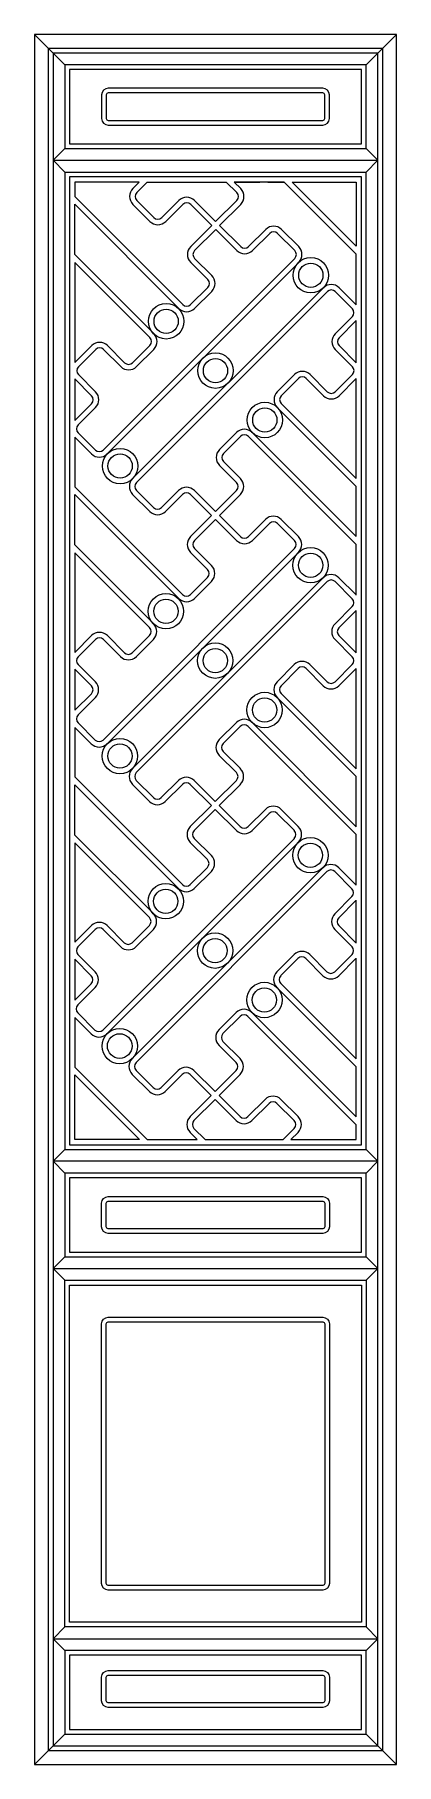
# Model space of a CAD drawing. Header units: metres. Extents: x -1125 to -585, y 0 to 2580.
import ezdxf

# ---------------------------------------------------------------- set-up
doc = ezdxf.new("R2010")
doc.units = ezdxf.units.M
for name, color, linetype in [('3', 3, 'Continuous'), ('4', 4, 'Continuous'), ('7', 7, 'Continuous')]:
    doc.layers.add(name, color=color, linetype=linetype)

msp = doc.modelspace()

# ---------------------------------------------------------------- linework, layer by layer
at = {"layer": '3'}
for p, q in [((-1125.3, 2580), (-1080.3, 2535)), ((-630.3, 2535), (-585.3, 2580)), ((-1080.3, 2410), (-1097.8, 2392.5)), ((-630.3, 2410), (-612.8, 2392.5)), ((-1097.8, 2392.5), (-1080.3, 2375)), ((-630.3, 2375), (-612.8, 2392.5)), ((-978.66, 2350.33), (-968.99, 2360)), ((-972.9, 2344.34), (-957.23, 2360)), ((-849.3, 2360), (-839.14, 2360)), ((-839.14, 2360), (-823.53, 2344.4)), ((-827.38, 2360), (-817.65, 2350.28)), ((-827.38, 2360), (-789.3, 2360)), ((-777.3, 2360), (-752.78, 2360)), ((-645.3, 2252.52), (-752.78, 2360)), ((-645.3, 2264.28), (-741.02, 2360)), ((-741.02, 2360), (-717.3, 2360)), ((-705.3, 2360), (-645.3, 2360)), ((-1065.3, 2338.4), (-904.18, 2177.28)), ((-1065.3, 2326.87), (-909.94, 2171.51)), ((-953.12, 2301.28), (-978.66, 2326.82)), ((-947.36, 2307.04), (-972.9, 2332.58)), ((-910.06, 2332.58), (-935.6, 2307.04)), ((-904.06, 2326.82), (-929.6, 2301.28)), ((-860.77, 2295.28), (-892.31, 2326.82)), ((-855.07, 2301.1), (-886.54, 2332.58)), ((-823.53, 2332.64), (-855.07, 2301.1)), ((-817.65, 2326.76), (-849.19, 2295.22)), ((-892.31, 2263.75), (-860.77, 2295.28)), ((-886.54, 2257.98), (-855.01, 2289.52)), ((-855.01, 2289.52), (-823.47, 2257.98)), ((-849.19, 2295.22), (-817.71, 2263.75)), ((-805.95, 2263.75), (-780.3, 2289.4)), ((-799.96, 2257.98), (-774.42, 2283.52)), ((-762.66, 2283.52), (-737.06, 2257.93)), ((-756.78, 2289.4), (-731.18, 2263.8)), ((-947.48, 2133.98), (-1065.3, 2251.81)), ((-737.06, 2246.17), (-1022.83, 1960.39)), ((-860.89, 2220.57), (-886.54, 2246.23)), ((-953.36, 2128.1), (-1065.3, 2240.05)), ((-731.18, 2240.29), (-1016.84, 1954.63)), ((-866.77, 2214.69), (-892.31, 2240.23)), ((-978.95, 1917.8), (-694.35, 2202.4)), ((-688.36, 2196.64), (-973.19, 1911.81)), ((-892.42, 2177.28), (-866.77, 2202.93)), ((-886.43, 2171.51), (-860.89, 2197.05)), ((-651.06, 2171.1), (-676.6, 2196.64)), ((-670.84, 2202.4), (-645.3, 2176.87)), ((-676.6, 2133.81), (-651.06, 2159.34)), ((-645.3, 2153.34), (-670.84, 2127.81)), ((-1065.3, 2090.75), (-1039.94, 2116.11)), ((-1016.43, 2116.11), (-990.89, 2090.57)), ((-979.13, 2090.57), (-953.36, 2116.34)), ((-670.84, 2116.05), (-645.3, 2090.51)), ((-1059.96, 2084.57), (-1034.06, 2110.46)), ((-1022.31, 2110.46), (-996.65, 2084.81)), ((-973.13, 2084.81), (-947.48, 2110.46)), ((-651, 2084.69), (-676.6, 2110.29)), ((-1040.18, 2041.28), (-1065.3, 2066.4)), ((-1034.3, 2047.16), (-1059.96, 2072.81)), ((-763.07, 2047.33), (-737.53, 2072.87)), ((-731.65, 2066.99), (-757.19, 2041.46)), ((-694.3, 2041.4), (-719.89, 2066.99)), ((-714.01, 2072.87), (-688.42, 2047.28)), ((-676.66, 2047.28), (-651, 2072.93)), ((-645.3, 2066.87), (-670.78, 2041.4)), ((-1065.3, 2004.4), (-1040.18, 2029.52)), ((-1060.19, 1997.75), (-1034.3, 2023.64)), ((-645.3, 1906.05), (-763.07, 2023.82)), ((-757.19, 2029.7), (-645.3, 1917.81)), ((-1040.35, 1954.63), (-1065.3, 1979.58)), ((-1034.59, 1960.39), (-1060.19, 1985.99)), ((-849.42, 1960.98), (-823.88, 1986.52)), ((-818.01, 1980.64), (-843.54, 1955.1)), ((-645.3, 1819.7), (-806.25, 1980.64)), ((-800.37, 1986.52), (-645.3, 1831.46)), ((-823.83, 1911.87), (-849.42, 1937.46)), ((-843.54, 1943.34), (-817.95, 1917.75)), ((-1065.3, 1905.57), (-904.48, 1744.75)), ((-1065.3, 1894.05), (-910.24, 1738.98)), ((-953.41, 1868.75), (-978.95, 1894.29)), ((-973.19, 1900.05), (-947.65, 1874.51)), ((-935.89, 1874.51), (-910.35, 1900.05)), ((-904.36, 1894.29), (-929.9, 1868.75)), ((-861.06, 1862.75), (-892.6, 1894.29)), ((-886.84, 1900.05), (-855.36, 1868.57)), ((-855.36, 1868.57), (-823.83, 1900.11)), ((-817.95, 1894.23), (-849.48, 1862.69)), ((-892.6, 1831.22), (-861.06, 1862.75)), ((-849.48, 1862.69), (-818.01, 1831.22)), ((-886.84, 1825.46), (-855.3, 1856.99)), ((-855.3, 1856.99), (-823.77, 1825.46)), ((-806.25, 1831.22), (-780.59, 1856.87)), ((-800.25, 1825.46), (-774.71, 1850.99)), ((-762.95, 1850.99), (-737.35, 1825.4)), ((-757.07, 1856.87), (-731.48, 1831.28)), ((-947.77, 1701.45), (-1065.3, 1818.98)), ((-953.65, 1695.57), (-1065.3, 1807.23)), ((-737.35, 1813.64), (-1023.13, 1527.86)), ((-731.48, 1807.76), (-1017.13, 1522.1)), ((-867.06, 1782.16), (-892.6, 1807.7)), ((-861.18, 1788.04), (-886.84, 1813.7)), ((-979.25, 1485.28), (-694.65, 1769.87)), ((-688.65, 1764.11), (-973.49, 1479.28)), ((-892.72, 1744.75), (-867.06, 1770.4)), ((-886.72, 1738.98), (-861.18, 1764.52)), ((-651.35, 1738.57), (-676.89, 1764.11)), ((-671.13, 1769.87), (-645.59, 1744.33)), ((-676.89, 1701.28), (-651.35, 1726.81)), ((-645.59, 1720.82), (-671.13, 1695.28)), ((-645.59, 1720.82), (-671.13, 1695.28)), ((-1065.3, 1658.51), (-1040.24, 1683.58)), ((-1060.25, 1652.04), (-1034.36, 1677.94)), ((-1022.6, 1677.94), (-996.94, 1652.28)), ((-1016.72, 1683.58), (-991.18, 1658.04)), ((-979.42, 1658.04), (-953.65, 1683.81)), ((-973.43, 1652.28), (-947.77, 1677.94)), ((-651.3, 1652.16), (-676.89, 1677.76)), ((-671.13, 1683.52), (-645.53, 1657.92)), ((-671.13, 1683.52), (-645.53, 1657.92)), ((-1040.47, 1608.75), (-1065.3, 1633.58)), ((-1034.59, 1614.63), (-1060.25, 1640.29)), ((-763.36, 1614.81), (-737.83, 1640.34)), ((-731.95, 1634.46), (-757.48, 1608.93)), ((-731.95, 1634.46), (-757.48, 1608.93)), ((-694.59, 1608.87), (-720.19, 1634.46)), ((-694.59, 1608.87), (-720.19, 1634.46)), ((-714.31, 1640.34), (-688.71, 1614.75)), ((-676.95, 1614.75), (-651.3, 1640.4)), ((-645.53, 1634.41), (-671.07, 1608.87)), ((-645.53, 1634.41), (-671.07, 1608.87)), ((-1065.3, 1572.16), (-1040.47, 1596.99)), ((-1060.48, 1565.22), (-1034.59, 1591.11)), ((-645.3, 1473.23), (-763.36, 1591.29)), ((-757.48, 1597.17), (-645.3, 1484.98)), ((-757.48, 1597.17), (-645.3, 1484.98)), ((-1034.89, 1527.86), (-1060.48, 1553.46)), ((-849.72, 1528.45), (-824.18, 1553.99)), ((-818.3, 1548.11), (-843.84, 1522.57)), ((-645.3, 1386.87), (-806.54, 1548.11)), ((-800.66, 1553.99), (-645.3, 1398.63)), ((-1040.65, 1522.1), (-1065.3, 1546.76)), ((-824.12, 1479.34), (-849.72, 1504.94)), ((-843.84, 1510.81), (-818.24, 1485.22)), ((-1065.3, 1472.75), (-904.77, 1312.22)), ((-1065.3, 1461.23), (-910.53, 1306.46)), ((-953.71, 1436.22), (-979.25, 1461.76)), ((-973.49, 1467.52), (-947.95, 1441.98)), ((-936.19, 1441.98), (-910.65, 1467.52)), ((-904.65, 1461.76), (-930.19, 1436.22)), ((-861.36, 1430.22), (-892.89, 1461.76)), ((-887.13, 1467.52), (-855.66, 1436.04)), ((-855.66, 1436.04), (-824.12, 1467.58)), ((-818.24, 1461.7), (-849.78, 1430.16)), ((-892.89, 1398.69), (-861.36, 1430.22)), ((-887.13, 1392.93), (-855.6, 1424.46)), ((-855.6, 1424.46), (-824.06, 1392.93)), ((-849.78, 1430.16), (-818.3, 1398.69)), ((-806.54, 1398.69), (-780.88, 1424.34)), ((-757.37, 1424.34), (-731.77, 1398.75)), ((-800.54, 1392.93), (-775.01, 1418.46)), ((-763.25, 1418.46), (-737.65, 1392.87)), ((-948.06, 1268.92), (-1065.3, 1386.16)), ((-953.94, 1263.04), (-1065.3, 1374.4)), ((-737.65, 1381.11), (-1023.42, 1095.33)), ((-731.77, 1375.23), (-1017.43, 1089.57)), ((-867.35, 1349.63), (-892.89, 1375.17)), ((-861.48, 1355.51), (-887.13, 1381.17)), ((-979.54, 1052.75), (-694.94, 1337.34)), ((-688.95, 1331.58), (-973.78, 1046.75)), ((-893.01, 1312.22), (-867.35, 1337.87)), ((-887.01, 1306.46), (-861.48, 1331.99)), ((-651.65, 1306.04), (-677.19, 1331.58)), ((-671.43, 1337.34), (-645.89, 1311.81)), ((-677.19, 1268.75), (-651.65, 1294.29)), ((-645.89, 1288.29), (-671.43, 1262.75)), ((-1065.3, 1226.28), (-1040.53, 1251.05)), ((-1060.54, 1219.51), (-1034.65, 1245.41)), ((-1022.89, 1245.41), (-997.24, 1219.75)), ((-1017.01, 1251.05), (-991.48, 1225.51)), ((-979.72, 1225.51), (-953.94, 1251.29)), ((-973.72, 1219.75), (-948.06, 1245.41)), ((-651.59, 1219.63), (-677.19, 1245.23)), ((-671.43, 1250.99), (-645.83, 1225.39)), ((-1040.77, 1176.22), (-1065.3, 1200.76)), ((-1034.89, 1182.1), (-1060.54, 1207.76)), ((-763.66, 1182.28), (-738.12, 1207.81)), ((-732.24, 1201.94), (-757.78, 1176.4)), ((-694.88, 1176.34), (-720.48, 1201.94)), ((-714.6, 1207.81), (-689, 1182.22)), ((-677.25, 1182.22), (-651.59, 1207.87)), ((-645.83, 1201.88), (-671.37, 1176.34)), ((-1065.3, 1139.93), (-1040.77, 1164.46)), ((-757.78, 1164.64), (-645.3, 1052.16)), ((-1060.78, 1132.69), (-1034.89, 1158.58)), ((-645.3, 1040.4), (-763.66, 1158.76)), ((-1040.94, 1089.57), (-1065.3, 1113.93)), ((-1035.18, 1095.33), (-1060.78, 1120.93)), ((-850.01, 1095.92), (-824.47, 1121.46)), ((-818.59, 1115.58), (-844.13, 1090.04)), ((-645.3, 954.05), (-806.83, 1115.58)), ((-800.96, 1121.46), (-645.3, 965.81)), ((-824.41, 1046.81), (-850.01, 1072.41)), ((-844.13, 1078.29), (-818.53, 1052.69)), ((-1065.3, 1039.93), (-957.38, 932)), ((-973.78, 1034.99), (-948.24, 1009.45)), ((-936.48, 1009.45), (-910.94, 1034.99)), ((-887.43, 1034.99), (-855.95, 1003.51)), ((-855.95, 1003.51), (-824.41, 1035.05)), ((-1065.3, 1028.4), (-968.9, 932)), ((-954, 1003.69), (-979.54, 1029.23)), ((-904.95, 1029.23), (-930.48, 1003.69)), ((-861.65, 997.69), (-893.19, 1029.23)), ((-818.53, 1029.17), (-850.07, 997.63)), ((-893.19, 966.16), (-861.65, 997.69)), ((-855.89, 991.93), (-887.43, 960.4)), ((-824.35, 960.4), (-855.89, 991.93)), ((-850.07, 997.63), (-818.59, 966.16)), ((-806.83, 966.16), (-781.18, 991.81)), ((-775.3, 985.94), (-800.84, 960.4)), ((-737.94, 960.34), (-763.54, 985.94)), ((-757.66, 991.81), (-732.06, 966.22)), ((-882.55, 932), (-893.19, 942.64)), ((-887.43, 948.64), (-870.79, 932)), ((-754.52, 932), (-737.94, 948.58)), ((-732.06, 942.7), (-742.76, 932)), ((-1097.8, 899.5), (-1080.3, 917)), ((-630.3, 917), (-612.8, 899.5)), ((-1080.3, 882), (-1097.8, 899.5)), ((-630.3, 882), (-612.8, 899.5)), ((-1097.8, 739.5), (-1080.3, 757)), ((-630.3, 757), (-612.8, 739.5)), ((-1080.3, 722), (-1097.8, 739.5)), ((-630.3, 722), (-612.8, 739.5)), ((-1097.8, 187.5), (-1080.3, 205)), ((-1080.3, 170), (-1097.8, 187.5)), ((-630.3, 205), (-612.8, 187.5)), ((-630.3, 170), (-612.8, 187.5)), ((-1125.3, 0), (-1080.3, 45)), ((-630.3, 45), (-585.3, 0))]:
    msp.add_line(p, q, dxfattribs=at)
for points in [[(-1097.8, 2552.5), (-1097.8, 27.5), (-612.8, 27.5), (-612.8, 2552.5)], [(-637.3, 2528), (-1073.3, 2528), (-1073.3, 2417), (-637.3, 2417)], [(-1073.3, 2368), (-1073.3, 924), (-637.3, 924), (-637.3, 2368)], [(-1073.3, 764), (-637.3, 764), (-637.3, 875), (-1073.3, 875)], [(-1073.3, 715), (-637.3, 715), (-637.3, 212), (-1073.3, 212)], [(-1073.3, 52), (-637.3, 52), (-637.3, 163), (-1073.3, 163)]]:
    msp.add_lwpolyline(points, close=True, dxfattribs=at)
for points in [[(-1015.3, 2445), (-695.3, 2445, 0.41), (-685.3, 2455), (-685.3, 2490, 0.41), (-695.3, 2500), (-1015.3, 2500, 0.41), (-1025.3, 2490), (-1025.3, 2455, 0.41)], [(-1015.3, 2452), (-695.3, 2452, 0.41), (-692.3, 2455), (-692.3, 2490, 0.41), (-695.3, 2493), (-1015.3, 2493, 0.41), (-1018.3, 2490), (-1018.3, 2455, 0.41)], [(-1015.3, 847), (-695.3, 847, -0.41), (-685.3, 837), (-685.3, 802, -0.41), (-695.3, 792), (-1015.3, 792, -0.41), (-1025.3, 802), (-1025.3, 837, -0.41)], [(-1015.3, 840), (-695.3, 840, -0.41), (-692.3, 837), (-692.3, 802, -0.41), (-695.3, 799), (-1015.3, 799, -0.41), (-1018.3, 802), (-1018.3, 837, -0.41)], [(-1015.3, 667), (-695.3, 667, -0.41), (-685.3, 657), (-685.3, 270, -0.41), (-695.3, 260), (-1015.3, 260, -0.41), (-1025.3, 270), (-1025.3, 657, -0.41)], [(-1015.3, 660), (-695.3, 660, -0.41), (-692.3, 657), (-692.3, 270, -0.41), (-695.3, 267), (-1015.3, 267, -0.41), (-1018.3, 270), (-1018.3, 657, -0.41)], [(-1015.3, 140), (-695.3, 140, -0.41), (-685.3, 130), (-685.3, 95, -0.41), (-695.3, 85), (-1015.3, 85, -0.41), (-1025.3, 95), (-1025.3, 130, -0.41)], [(-1015.3, 133), (-695.3, 133, -0.41), (-692.3, 130), (-692.3, 95, -0.41), (-695.3, 92), (-1015.3, 92, -0.41), (-1018.3, 95), (-1018.3, 130, -0.41)]]:
    msp.add_lwpolyline(points, format="xyb", close=True, dxfattribs=at)
for centre, radius in [((-713.03, 2221.08), 26.41), ((-713.03, 2221.08), 18.1), ((-928.94, 2152.39), 26.41), ((-928.94, 2152.39), 18.1), ((-855.33, 2078.78), 26.41), ((-855.33, 2078.78), 18.1), ((-781.72, 2005.17), 26.41), ((-781.72, 2005.17), 18.1), ((-997.63, 1936.48), 26.41), ((-997.63, 1936.48), 18.1), ((-713.33, 1788.55), 26.41), ((-713.33, 1788.55), 18.1), ((-929.24, 1719.87), 26.41), ((-929.24, 1719.87), 18.1), ((-855.63, 1646.25), 26.41), ((-855.63, 1646.25), 18.1), ((-782.01, 1572.64), 26.41), ((-782.01, 1572.64), 18.1), ((-997.92, 1503.95), 26.41), ((-997.92, 1503.95), 18.1), ((-713.62, 1356.02), 26.41), ((-713.62, 1356.02), 26.41), ((-713.62, 1356.02), 18.1), ((-713.62, 1356.02), 18.1), ((-929.53, 1287.34), 26.41), ((-929.53, 1287.34), 18.1), ((-855.92, 1213.72), 26.41), ((-855.92, 1213.72), 18.1), ((-782.31, 1140.11), 26.41), ((-782.31, 1140.11), 18.1), ((-998.22, 1071.42), 26.41), ((-998.22, 1071.42), 18.41)]:
    msp.add_circle(centre, radius, dxfattribs=at)
for centre, radius, start, end in [((-966.9, 2338.58), 16.63, 135, 225), ((-829.41, 2338.52), 16.63, 315, 45), ((-967.02, 2338.46), 8.31, 135, 225), ((-898.3, 2320.82), 16.63, 45, 135), ((-898.18, 2320.94), 8.31, 45, 135), ((-829.41, 2338.52), 8.31, 315, 45), ((-941.36, 2313.04), 16.63, 225, 315), ((-941.48, 2312.92), 8.31, 225, 315), ((-768.54, 2277.64), 16.63, 45, 135), ((-768.54, 2277.64), 8.31, 45, 135), ((-880.55, 2251.99), 16.63, 135, 225), ((-880.66, 2252.11), 8.31, 135, 225), ((-811.71, 2269.74), 16.63, 225, 315), ((-811.83, 2269.63), 8.31, 225, 315), ((-742.94, 2252.05), 8.31, 315, 45), ((-742.94, 2252.05), 16.63, 315, 45), ((-872.65, 2208.81), 16.63, 315, 45), ((-872.65, 2208.81), 8.31, 315, 45), ((-682.6, 2190.64), 16.63, 45, 135), ((-682.48, 2190.76), 8.31, 45, 135), ((-898.18, 2183.27), 16.63, 225, 315), ((-898.3, 2183.15), 8.31, 225, 315), ((-656.94, 2165.22), 8.31, 315, 45), ((-1028.18, 2104.35), 16.63, 45, 135), ((-959.23, 2122.22), 8.31, 315, 45), ((-959.23, 2122.22), 16.63, 315, 45), ((-664.84, 2122.05), 16.63, 135, 225), ((-664.96, 2121.93), 8.31, 135, 225), ((-1028.18, 2104.59), 8.31, 45, 135), ((-985.01, 2096.45), 8.31, 225, 315), ((-1054.08, 2078.69), 8.31, 135, 225), ((-984.89, 2096.57), 16.63, 225, 315), ((-725.77, 2061.11), 16.63, 45, 135), ((-725.77, 2061.11), 8.31, 45, 135), ((-656.88, 2078.81), 8.31, 315, 45), ((-1046.06, 2035.4), 8.31, 315, 45), ((-1046.06, 2035.4), 16.63, 315, 45), ((-751.31, 2035.58), 16.63, 135, 225), ((-751.31, 2035.58), 8.31, 135, 225), ((-682.54, 2053.15), 16.63, 225, 315), ((-682.54, 2053.15), 8.31, 225, 315), ((-1054.31, 1991.87), 8.31, 135, 225), ((-812.13, 1974.76), 16.63, 45, 135), ((-837.66, 1949.22), 16.63, 135, 225), ((-812.13, 1974.76), 8.31, 45, 135), ((-1028.6, 1966.39), 16.63, 225, 315), ((-1028.71, 1966.27), 8.31, 225, 315), ((-837.66, 1949.22), 8.31, 135, 225), ((-967.19, 1906.05), 16.63, 135, 225), ((-967.31, 1905.93), 8.31, 135, 225), ((-829.7, 1905.99), 8.31, 315, 45), ((-829.7, 1905.99), 16.63, 315, 45), ((-898.6, 1888.29), 16.63, 45, 135), ((-898.48, 1888.41), 8.31, 45, 135), ((-941.66, 1880.51), 16.63, 225, 315), ((-941.77, 1880.39), 8.31, 225, 315), ((-768.83, 1845.11), 16.63, 45, 135), ((-768.83, 1845.11), 8.31, 45, 135), ((-880.84, 1819.46), 16.63, 135, 225), ((-880.96, 1819.58), 8.31, 135, 225), ((-812.01, 1837.21), 16.63, 225, 315), ((-812.13, 1837.1), 8.31, 225, 315), ((-743.23, 1819.52), 8.31, 315, 45), ((-743.23, 1819.52), 16.63, 315, 45), ((-872.94, 1776.28), 8.31, 315, 45), ((-872.94, 1776.28), 16.63, 315, 45), ((-682.89, 1758.11), 16.63, 45, 135), ((-682.77, 1758.23), 8.31, 45, 135), ((-898.48, 1750.74), 16.63, 225, 315), ((-898.6, 1750.63), 8.31, 225, 315), ((-657.23, 1732.69), 8.31, 315, 45), ((-1028.48, 1671.82), 16.63, 45, 135), ((-1028.48, 1672.06), 8.31, 45, 135), ((-959.53, 1689.69), 8.31, 315, 45), ((-959.53, 1689.69), 16.63, 315, 45), ((-665.14, 1689.52), 16.63, 135, 225), ((-665.25, 1689.4), 8.31, 135, 225), ((-665.25, 1689.4), 8.31, 135, 225), ((-1054.37, 1646.16), 8.31, 135, 225), ((-985.18, 1664.04), 16.63, 225, 315), ((-985.3, 1663.92), 8.31, 225, 315), ((-657.18, 1646.28), 8.31, 315, 45), ((-726.07, 1628.59), 16.63, 45, 135), ((-726.07, 1628.59), 8.31, 45, 135), ((-726.07, 1628.59), 8.31, 45, 135), ((-1046.35, 1602.87), 8.31, 315, 45), ((-1046.35, 1602.87), 16.63, 315, 45), ((-751.61, 1603.05), 16.63, 135, 225), ((-751.61, 1603.05), 8.31, 135, 225), ((-751.61, 1603.05), 8.31, 135, 225), ((-682.83, 1620.63), 16.63, 225, 315), ((-682.83, 1620.63), 16.63, 225, 315), ((-682.83, 1620.63), 8.31, 225, 315), ((-1054.61, 1559.34), 8.31, 135, 225), ((-812.42, 1542.23), 16.63, 45, 135), ((-812.42, 1542.23), 8.31, 45, 135), ((-1029.01, 1533.74), 8.31, 225, 315), ((-837.96, 1516.69), 16.63, 135, 225), ((-837.96, 1516.69), 8.31, 135, 225), ((-1028.89, 1533.86), 16.63, 225, 315), ((-967.49, 1473.52), 16.63, 135, 225), ((-967.61, 1473.4), 8.31, 135, 225), ((-898.89, 1455.76), 16.63, 45, 135), ((-830, 1473.46), 8.31, 315, 45), ((-830, 1473.46), 16.63, 315, 45), ((-898.77, 1455.88), 8.31, 45, 135), ((-941.95, 1447.98), 16.63, 225, 315), ((-942.07, 1447.86), 8.31, 225, 315), ((-769.13, 1412.59), 16.63, 45, 135), ((-769.13, 1412.59), 8.31, 45, 135), ((-881.14, 1386.93), 16.63, 135, 225), ((-812.42, 1404.57), 8.31, 225, 315), ((-743.53, 1386.99), 16.63, 315, 45), ((-881.25, 1387.05), 8.31, 135, 225), ((-812.3, 1404.68), 16.63, 225, 315), ((-743.53, 1386.99), 8.31, 315, 45), ((-873.23, 1343.75), 8.31, 315, 45), ((-873.23, 1343.75), 16.63, 315, 45), ((-683.18, 1325.59), 16.63, 45, 135), ((-683.07, 1325.7), 8.31, 45, 135), ((-898.77, 1318.21), 16.63, 225, 315), ((-898.89, 1318.1), 8.31, 225, 315), ((-657.53, 1300.16), 8.31, 315, 45), ((-959.82, 1257.16), 16.63, 315, 45), ((-665.43, 1256.99), 16.63, 135, 225), ((-1028.77, 1239.29), 16.63, 45, 135), ((-1028.77, 1239.53), 8.31, 45, 135), ((-959.82, 1257.16), 8.31, 315, 45), ((-665.55, 1256.87), 8.31, 135, 225), ((-1054.66, 1213.64), 8.31, 135, 225), ((-985.48, 1231.51), 16.63, 225, 315), ((-985.6, 1231.39), 8.31, 225, 315), ((-726.36, 1196.06), 16.63, 45, 135), ((-657.47, 1213.75), 8.31, 315, 45), ((-726.36, 1196.06), 8.31, 45, 135), ((-1046.65, 1170.34), 8.31, 315, 45), ((-1046.65, 1170.34), 16.63, 315, 45), ((-751.9, 1170.52), 16.63, 135, 225), ((-751.9, 1170.52), 8.31, 135, 225), ((-683.13, 1188.1), 16.63, 225, 315), ((-683.13, 1188.1), 8.31, 225, 315), ((-1054.9, 1126.81), 8.31, 135, 225), ((-812.71, 1109.7), 16.63, 45, 135), ((-812.71, 1109.7), 8.31, 45, 135), ((-1029.18, 1101.33), 16.63, 225, 315), ((-1029.3, 1101.21), 8.31, 225, 315), ((-838.25, 1084.16), 16.63, 135, 225), ((-838.25, 1084.16), 8.31, 135, 225), ((-967.78, 1040.99), 16.63, 135, 225), ((-967.9, 1040.87), 8.31, 135, 225), ((-899.18, 1023.23), 16.63, 45, 135), ((-830.29, 1040.93), 8.31, 315, 45), ((-830.29, 1040.93), 16.63, 315, 45), ((-942.36, 1015.33), 8.31, 225, 315), ((-899.07, 1023.35), 8.31, 45, 135), ((-942.24, 1015.45), 16.63, 225, 315), ((-769.42, 980.06), 16.63, 45, 135), ((-769.42, 980.06), 8.31, 45, 135), ((-881.43, 954.4), 16.63, 135, 225), ((-881.55, 954.52), 8.31, 135, 225), ((-812.6, 972.15), 16.63, 225, 315), ((-812.71, 972.04), 8.31, 225, 315), ((-743.82, 954.46), 8.31, 315, 45), ((-743.82, 954.46), 16.63, 315, 45)]:
    msp.add_arc(centre, radius, start, end, dxfattribs=at)
at = {"layer": '4'}
msp.add_lwpolyline([(-1125.3, 0), (-585.3, 0), (-585.3, 2580), (-1125.3, 2580)], close=True, dxfattribs=at)
at = {"layer": '7'}
for p, q in [((-1097.8, 2392.5), (-612.8, 2392.5)), ((-1080.3, 2375), (-1080.3, 917)), ((-1080.3, 2375), (-630.3, 2375)), ((-630.3, 917), (-630.3, 2375)), ((-968.99, 2360), (-1065.3, 2360)), ((-1065.3, 2360), (-1065.3, 2338.4)), ((-957.23, 2360), (-839.14, 2360)), ((-921.3, 2360), (-861.3, 2360)), ((-752.78, 2360), (-827.38, 2360)), ((-741.02, 2360), (-645.3, 2360)), ((-645.3, 2360), (-645.3, 2264.28)), ((-1065.3, 2251.81), (-1065.3, 2326.87)), ((-645.3, 2176.87), (-645.3, 2252.52)), ((-1065.3, 2240.05), (-1065.3, 2090.75)), ((-645.3, 2090.51), (-645.3, 2153.34)), ((-1065.3, 2066.4), (-1065.3, 2004.4)), ((-645.3, 1917.81), (-645.3, 2066.87)), ((-1065.3, 1979.58), (-1065.3, 1905.57)), ((-1065.3, 1818.98), (-1065.3, 1894.05)), ((-645.3, 1831.46), (-645.3, 1906.05)), ((-1065.3, 1807.23), (-1065.3, 1658.51)), ((-645.3, 1744.04), (-645.3, 1819.7)), ((-645.53, 1657.92), (-645.3, 1721.12)), ((-645.3, 1657.69), (-645.3, 1721.12)), ((-1065.3, 1633.58), (-1065.3, 1572.16)), ((-645.3, 1484.98), (-645.3, 1634.64)), ((-1065.3, 1546.76), (-1065.3, 1472.75)), ((-645.3, 1398.63), (-645.3, 1473.23)), ((-1065.3, 1386.16), (-1065.3, 1461.23)), ((-1065.3, 1374.4), (-1065.3, 1226.28)), ((-645.3, 1311.19), (-645.3, 1386.87)), ((-645.3, 1224.84), (-645.3, 1288.9)), ((-1065.3, 1200.76), (-1065.3, 1139.93)), ((-645.3, 1052.16), (-645.3, 1202.43)), ((-1065.3, 1113.93), (-1065.3, 1039.93)), ((-645.3, 965.81), (-645.3, 1040.4)), ((-1065.3, 932), (-1065.3, 1028.4)), ((-968.9, 932), (-1065.3, 932)), ((-957.38, 932), (-882.55, 932)), ((-870.79, 932), (-754.52, 932)), ((-742.76, 932), (-645.3, 932)), ((-645.3, 932), (-645.3, 954.05)), ((-1080.3, 917), (-630.3, 917)), ((-612.8, 899.5), (-1097.8, 899.5)), ((-1097.8, 739.5), (-612.8, 739.5)), ((-1097.8, 187.5), (-612.8, 187.5))]:
    msp.add_line(p, q, dxfattribs=at)
for points in [[(-1104.8, 2559.5), (-1104.8, 20.5), (-605.8, 20.5), (-605.8, 2559.5)], [(-630.3, 2535), (-1080.3, 2535), (-1080.3, 2410), (-630.3, 2410)], [(-1080.3, 757), (-630.3, 757), (-630.3, 882), (-1080.3, 882)], [(-1080.3, 722), (-630.3, 722), (-630.3, 205), (-1080.3, 205)], [(-1080.3, 45), (-630.3, 45), (-630.3, 170), (-1080.3, 170)]]:
    msp.add_lwpolyline(points, close=True, dxfattribs=at)
for centre, start, end in [((-657.35, 1732.58), 43.57, 45), ((-657.35, 1732.58), 315, 316.43), ((-657.35, 1732.58), 315, 316.43), ((-657.29, 1646.16), 43.86, 45), ((-657.29, 1646.16), 315, 316.14), ((-657.29, 1646.16), 315, 316.14), ((-657.65, 1300.05), 42.08, 45), ((-657.65, 1300.05), 315, 317.92), ((-657.59, 1213.64), 42.38, 45), ((-657.59, 1213.64), 315, 317.62)]:
    msp.add_arc(centre, 16.63, start, end, dxfattribs=at)

doc.saveas('drawing.dxf')
